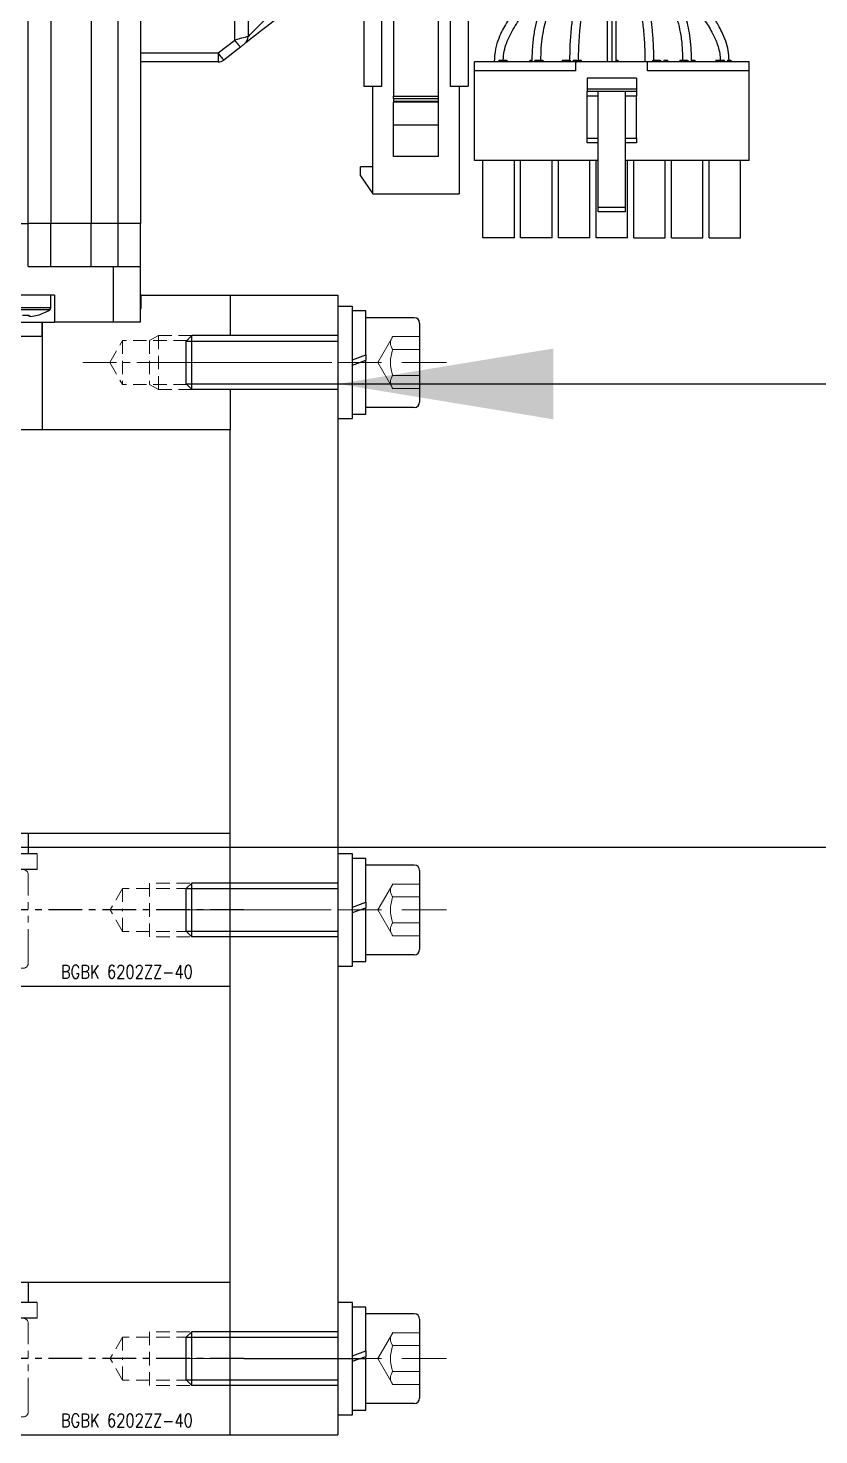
# Model space of a CAD drawing. Header units: millimetres. Extents: x 334 to 3694, y 0 to 2376.
# Drawn here: x 1464.4 to 1552.5, y 648.9 to 805.7 of the extents above; entities that cross this region are included whole.
import ezdxf

# ---------------------------------------------------------------- set-up
doc = ezdxf.new("R2010")
doc.units = ezdxf.units.MM
doc.header["$LTSCALE"] = 3
for name, pattern in [('AM_ISO02W050x2', [3.75, 3, -0.75]), ('AM_ISO08W050x2', [9, 6, -0.75, 1.5, -0.75]), ('CENTER', [2, 1.25, -0.25, 0.25, -0.25]), ('DASHED', [0.75, 0.5, -0.25]), ('PHANTOM', [2.5, 1.25, -0.25, 0.25, -0.25, 0.25, -0.25])]:
    doc.linetypes.add(name, pattern=pattern)
for name, color, linetype, lineweight in [('1_외형선', 7, 'Continuous', 25), ('2_숨은선', 2, 'DASHED', 20), ('3_중심선', 1, 'CENTER', 18), ('7_가상선', 6, 'PHANTOM', 9), ('AM_4', 3, 'Continuous', 25)]:
    doc.layers.add(name, color=color, linetype=linetype, lineweight=lineweight)
doc.styles.add('축척01', font='romans.shx', dxfattribs={"width": 0.8, "height": 3, "bigfont": 'whgtxt.shx'})
doc.styles.add('축척08', font='romans.shx', dxfattribs={"width": 0.8, "height": 24, "bigfont": 'whgtxt.shx'})
doc.dimstyles.new('축척08', dxfattribs={"dimscale": 8, "dimtxt": 24, "dimasz": 3, "dimexe": 1, "dimexo": 1, "dimgap": 1, "dimtad": 3, "dimdec": 4, "dimzin": 9, "dimdsep": 46, "dimtxsty": '축척08', "dimcen": 0, "dimclrd": 3, "dimclre": 3, "dimclrt": 256, "dimadec": 4, "dimazin": 2, "dimtm": 1e-09, "dimtfac": 0.6, "dimtdec": 4, "dimtmove": 0, "dimatfit": 0, "dimfxl": 1.5, "dimtolj": 1, "dimlwd": -1, "dimlwe": -1, "dimarcsym": 0})

# ---------------------------------------------------------------- blocks, each defined once
blk = doc.blocks.new('A$C53e846b4')
for p, q in [((12.6, 17.5), (12.6, -17.5)), ((0, -19.05), (0, 0)), ((1.6, -14.01), (1.6, -20.41)), ((2.98, -19.89), (2.98, -14.54)), ((3.2, -20.01), (3.2, -14.41)), ((4.6, -17.84), (4.6, -16.58)), ((2.25, -17.78), (2.25, -17.58)), ((2.25, -17.58), (2.39, -17.58)), ((4.6, -20.41), (4.6, -17.84)), ((7.8, -17.5), (12.6, -17.5)), ((7.8, -17.5), (7.8, -27)), ((12.6, -17.5), (38, -17.5)), ((12.6, -20), (12.6, -17.5)), ((0, -19.05), (1.6, -19.05)), ((3.2, -20.01), (4.6, -20.01)), ((7.8, -20), (12.6, -20)), ((38, -20), (12.6, -20)), ((12.6, -24.5), (12.6, -20)), ((1.6, -27), (1.6, -20.41)), ((4.6, -20.41), (1.6, -20.41)), ((7.8, -24.5), (12.6, -24.5)), ((38, -24.5), (12.6, -24.5)), ((12.6, -27.5), (12.6, -24.5)), ((1.6, -27), (7.8, -27)), ((1.6, -30), (1.6, -27)), ((7.8, -27), (7.8, -30)), ((7.8, -27.5), (12.6, -27.5)), ((12.6, -27.5), (38, -27.5)), ((12.6, -30), (12.6, -27.5)), ((1.6, -30), (7.8, -30)), ((3.2, -30.07), (3.2, -30)), ((3.2, -30.07), (4.6, -30.07)), ((4.6, -30.07), (4.6, -30)), ((7.8, -30), (12.6, -30)), ((38, -30), (12.6, -30)), ((30.6, -38.66), (30.6, -30)), ((31.6, -30), (31.6, -38.66)), ((31.6, -38.66), (30.6, -38.66)), ((31.6, -38.66), (33.04, -40.5)), ((32.25, -41.12), (30.81, -39.27)), ((33.04, -40.5), (59.6, -40.5)), ((59.6, -42), (33.43, -42)), ((17.9, -54.49), (15.9, -55.89)), ((17.9, -54.49), (18.9, -54.49)), ((18.9, -55.89), (18.9, -54.49)), ((15.9, -55.89), (15.9, -65.49)), ((15.9, -55.89), (27.9, -55.89)), ((27.9, -54.89), (27.9, -56.89)), ((39.8, -54.89), (27.9, -54.89)), ((27.9, -56.89), (39.8, -56.89)), ((20.05, -63.19), (20.05, -58.19)), ((20.05, -58.19), (23.55, -58.19)), ((23.55, -63.19), (23.55, -58.19)), ((23.55, -58.19), (26.1, -58.19)), ((26.1, -63.19), (26.1, -58.19)), ((26.2, -58.19), (26.1, -58.19)), ((26.2, -63.19), (26.2, -58.19)), ((26.52, -58.19), (26.2, -58.19)), ((26.52, -58.19), (26.52, -63.19)), ((26.52, -58.19), (26.8, -58.19)), ((26.8, -58.19), (26.8, -63.19)), ((36.52, -58.19), (26.8, -58.19)), ((20.05, -63.19), (23.55, -63.19)), ((23.55, -63.19), (26.1, -63.19)), ((26.1, -63.19), (26.2, -63.19)), ((26.2, -63.19), (26.52, -63.19)), ((26.52, -63.19), (26.8, -63.19)), ((26.8, -63.19), (36.52, -63.19)), ((27.9, -65.49), (15.9, -65.49)), ((27.9, -64.49), (27.9, -66.49)), ((39.8, -64.49), (27.9, -64.49)), ((19.6, -81), (19.6, -67.2)), ((19.6, -67.2), (29.6, -67.2)), ((39.8, -66.49), (27.9, -66.49)), ((29.6, -78.5), (29.6, -67.2)), ((29.6, -67.2), (30.6, -67.2)), ((30.6, -78.5), (30.6, -67.2)), ((11, -71.65), (11, -68.15)), ((11, -68.15), (19.6, -68.15)), ((30.8, -69.91), (30.6, -69.91)), ((30.8, -69.96), (30.6, -69.96)), ((30.8, -70.05), (30.6, -70.05)), ((30.8, -70.36), (30.6, -70.36)), ((11, -71.65), (19.6, -71.65)), ((30.8, -70.67), (30.6, -70.67)), ((30.8, -70.75), (30.6, -70.75)), ((30.8, -70.8), (30.6, -70.8)), ((11, -75.85), (11, -72.35)), ((11, -72.35), (19.6, -72.35)), ((30.8, -73.38), (30.6, -73.38)), ((30.8, -73.39), (30.6, -73.39)), ((30.8, -73.5), (30.6, -73.5)), ((30.8, -73.5), (30.8, -73.59)), ((30.8, -73.94), (30.6, -73.94)), ((30.8, -74.09), (30.6, -74.09)), ((30.8, -74.37), (30.6, -74.37)), ((30.8, -74.69), (30.6, -74.69)), ((30.8, -74.82), (30.6, -74.82)), ((11, -75.85), (19.6, -75.85)), ((11, -80.05), (11, -76.55)), ((11, -76.55), (19.6, -76.55)), ((30.8, -76.97), (30.6, -76.97)), ((30.8, -77.08), (30.6, -77.08)), ((30.8, -77.41), (30.6, -77.41)), ((30.8, -77.74), (30.6, -77.74)), ((30.8, -77.85), (30.6, -77.85)), ((30.8, -78.22), (30.6, -78.22)), ((30.8, -78.28), (30.6, -78.28)), ((30.8, -78.34), (30.6, -78.34)), ((21.6, -81), (21.6, -79.75)), ((21.6, -79.75), (22.1, -79.75)), ((22.1, -79.75), (22.1, -81)), ((22.1, -79.75), (26.8, -79.75)), ((26.8, -81), (26.8, -79.75)), ((26.8, -79.75), (27.3, -79.75)), ((27.3, -81), (27.3, -79.75)), ((27.58, -79.75), (27.3, -79.75)), ((27.58, -85.25), (27.58, -79.75)), ((28.8, -79.75), (27.58, -79.75)), ((28.8, -85.25), (28.8, -79.75)), ((29.6, -78.5), (30.6, -78.5)), ((30.8, -78.41), (30.6, -78.41)), ((30.8, -78.58), (30.6, -78.58)), ((30.8, -78.62), (30.6, -78.62)), ((30.6, -86.5), (30.6, -78.62)), ((30.8, -78.99), (30.6, -78.99)), ((30.8, -79.09), (30.6, -79.09)), ((30.8, -79.1), (30.6, -79.1)), ((30.6, -79.11), (30.8, -79.11)), ((11, -80.05), (19.6, -80.05)), ((11, -84.25), (11, -80.75)), ((11, -80.75), (19.6, -80.75)), ((13.9, -84), (13.9, -81)), ((13.9, -81), (14.4, -81)), ((14.4, -81), (14.4, -84)), ((14.4, -81), (27.3, -81)), ((27.3, -84), (27.3, -81)), ((41.74, -82.5), (30.6, -82.5)), ((30.8, -83), (30.8, -83.17)), ((11, -84.25), (19.6, -84.25)), ((14.4, -84), (13.9, -84)), ((27.3, -84), (14.4, -84)), ((19.6, -97.8), (19.6, -84)), ((21.6, -85.25), (21.6, -84)), ((22.1, -84), (22.1, -85.25)), ((26.8, -85.25), (26.8, -84)), ((27.3, -85.25), (27.3, -84)), ((30.8, -83.17), (30.6, -83.17)), ((30.6, -83.19), (30.8, -83.19)), ((11, -84.95), (11, -88.45)), ((11, -84.95), (19.6, -84.95)), ((22.1, -85.25), (21.6, -85.25)), ((22.1, -85.25), (26.8, -85.25)), ((27.3, -85.25), (26.8, -85.25)), ((27.58, -85.25), (27.3, -85.25)), ((28.8, -85.25), (27.58, -85.25)), ((29.6, -97.8), (29.6, -86.5)), ((29.6, -86.5), (30.6, -86.5)), ((30.6, -97.8), (30.6, -86.5)), ((30.8, -87.06), (30.6, -87.06)), ((30.8, -87.07), (30.6, -87.07)), ((30.8, -87.18), (30.6, -87.18)), ((30.8, -87.48), (30.6, -87.48)), ((30.8, -87.75), (30.6, -87.75)), ((11, -88.45), (19.6, -88.45)), ((11, -89.15), (11, -92.65)), ((11, -89.15), (19.6, -89.15)), ((30.8, -87.9), (30.6, -87.9)), ((30.8, -87.95), (30.6, -87.95)), ((30.8, -88.32), (30.6, -88.32)), ((30.8, -88.37), (30.6, -88.37)), ((30.8, -88.43), (30.6, -88.43)), ((30.8, -88.51), (30.6, -88.51)), ((30.8, -88.67), (30.6, -88.67)), ((30.8, -88.72), (30.6, -88.72)), ((30.8, -90.09), (30.6, -90.09)), ((30.8, -90.15), (30.6, -90.15)), ((30.8, -90.25), (30.6, -90.25)), ((30.8, -90.54), (30.6, -90.54)), ((30.8, -90.56), (30.6, -90.56)), ((30.8, -90.85), (30.6, -90.85)), ((30.8, -90.54), (30.8, -90.56)), ((30.8, -90.95), (30.6, -90.95)), ((30.8, -90.96), (30.6, -90.96)), ((30.6, -90.97), (30.8, -90.97)), ((30.8, -91.35), (30.6, -91.35)), ((30.8, -91.4), (30.6, -91.4)), ((30.8, -91.46), (30.6, -91.46)), ((30.8, -91.53), (30.6, -91.53)), ((30.8, -91.7), (30.6, -91.7)), ((30.8, -91.74), (30.6, -91.74)), ((11, -92.65), (19.6, -92.65)), ((11, -93.35), (11, -96.85)), ((11, -93.35), (19.6, -93.35)), ((30.8, -94.08), (30.6, -94.08)), ((30.8, -94.09), (30.6, -94.09)), ((30.8, -94.13), (30.6, -94.13)), ((30.8, -94.3), (30.6, -94.3)), ((30.8, -94.36), (30.6, -94.36)), ((30.8, -94.45), (30.6, -94.45)), ((30.8, -95.03), (30.6, -95.03)), ((30.6, -95.05), (30.8, -95.05)), ((30.8, -95.39), (30.6, -95.39)), ((30.8, -95.44), (30.6, -95.44)), ((30.8, -95.5), (30.6, -95.5)), ((30.8, -95.57), (30.6, -95.57)), ((30.8, -94.13), (30.8, -94.3)), ((30.8, -94.45), (30.8, -95.03)), ((11, -96.85), (19.6, -96.85)), ((30.8, -95.74), (30.6, -95.74)), ((30.8, -95.78), (30.6, -95.78)), ((19.6, -97.8), (29.6, -97.8)), ((29.6, -97.8), (30.6, -97.8))]:
    blk.add_line(p, q)
at = {"flags": 128}
for points in [[(2.39, -18.52), (2.38, -18.52), (2.38, -18.52), (2.38, -18.53), (2.38, -18.53)], [(30.81, -39.27), (30.83, -39.26), (30.87, -39.22), (30.94, -39.17), (31.04, -39.09), (31.16, -39), (31.3, -38.89), (31.45, -38.78), (31.6, -38.66)], [(32.25, -41.12), (32.27, -41.1), (32.31, -41.07), (32.39, -41.01), (32.48, -40.94), (32.6, -40.84), (32.74, -40.74), (32.89, -40.62), (33.04, -40.5)], [(33.43, -42), (33.43, -41.98), (33.41, -41.91), (33.38, -41.8), (33.34, -41.65), (33.29, -41.46), (33.24, -41.25), (33.17, -41.01), (33.11, -40.76), (33.04, -40.5)], [(32.25, -41.12), (32.32, -41.2), (32.39, -41.29), (32.45, -41.37), (32.5, -41.44), (32.55, -41.5), (32.59, -41.55), (32.62, -41.59), (32.64, -41.61), (32.64, -41.62)], [(36.16, -46.12), (35.61, -45.41), (35.07, -44.73), (34.56, -44.07), (34.09, -43.47), (33.67, -42.93), (33.32, -42.48), (33.03, -42.11), (32.82, -41.84), (32.69, -41.67), (32.64, -41.62)], [(33.43, -42), (33.49, -42.05), (33.64, -42.21), (33.9, -42.47), (34.25, -42.82), (34.69, -43.25), (35.19, -43.75), (35.74, -44.3), (36.34, -44.89), (36.95, -45.5)]]:
    blk.add_lwpolyline(points, dxfattribs=at)
for centre, radius, start, end in [((7.85, -17.21), 5.48, 176.1272, 183.8728), ((7.2, -17.21), 4.99, 186.5034, 195.1879), ((7.2, -17.21), 5, 195.2193, 212.336), ((3.2, -19.74), 0.27, 212.336, 270), ((3.2, -29.8), 0.27, 227.2546, 270), ((31.6, -38.66), 1, 180, 218), ((33.43, -41), 1, 218, 270)]:
    blk.add_arc(centre, radius, start, end)
for points, knots in [([(50.6, -79.86), (50.13, -79.76), (49.16, -79.55), (47.84, -79.05), (46.69, -78.55), (45.75, -78.08), (44.46, -77.37), (42.79, -76.34), (40.76, -74.93), (38.81, -73.49), (37.34, -72.39), (36.31, -71.66), (35.67, -71.22), (34.96, -70.77), (34.13, -70.31), (33.18, -69.87), (31.99, -69.49), (31.09, -69.43), (30.6, -69.4)], [0, 0, 0, 0, 0.063265, 0.130396, 0.18497, 0.227246, 0.269336, 0.377064, 0.485662, 0.593118, 0.695813, 0.727032, 0.757669, 0.798406, 0.837012, 0.882395, 0.935754, 1, 1, 1, 1]), ([(30.8, -69.91), (30.8, -69.91), (30.8, -69.91), (30.8, -69.95), (30.8, -69.97)], [0, 0, 0, 0, 0.560068, 1, 1, 1, 1]), ([(30.8, -69.96), (30.8, -69.97), (30.8, -69.97), (30.8, -70.02), (30.8, -70.05)], [0, 0, 0, 0, 0.560251, 1, 1, 1, 1]), ([(30.8, -70.05), (30.8, -70.07), (30.8, -70.12), (30.8, -70.22), (30.8, -70.31), (30.8, -70.36)], [0, 0, 0, 0, 0.27984, 0.559996, 1, 1, 1, 1]), ([(30.8, -70.36), (30.8, -70.42), (30.8, -70.54), (30.8, -70.63), (30.8, -70.67)], [0, 0, 0, 0, 0.561052, 1, 1, 1, 1]), ([(30.8, -70.42), (31.14, -70.44), (31.8, -70.48), (32.87, -70.82), (33.87, -71.3), (34.83, -71.87), (35.66, -72.42), (36.49, -73.01), (37.33, -73.63), (38.17, -74.26), (39.02, -74.89), (40.25, -75.79), (41.83, -76.9), (43.41, -77.9), (44.68, -78.64), (45.77, -79.21), (46.9, -79.76), (47.7, -80.04), (48.01, -80.15)], [0, 0, 0, 0, 0.050441, 0.099871, 0.167462, 0.216792, 0.266517, 0.31788, 0.370252, 0.423065, 0.475959, 0.529378, 0.651572, 0.766277, 0.811255, 0.872442, 0.950412, 1, 1, 1, 1]), ([(30.8, -70.67), (30.8, -70.7), (30.8, -70.74), (30.8, -70.75), (30.8, -70.75)], [0, 0, 0, 0, 0.558387, 1, 1, 1, 1]), ([(30.8, -70.75), (30.8, -70.77), (30.8, -70.8), (30.8, -70.8), (30.8, -70.8)], [0, 0, 0, 0, 0.559273, 1, 1, 1, 1]), ([(48.04, -80.15), (47.8, -80.1), (47.09, -79.96), (46.02, -79.59), (44.8, -79.08), (43.72, -78.55), (42.77, -78.02), (41.89, -77.49), (40.91, -76.88), (39.71, -76.12), (38.38, -75.36), (36.9, -74.66), (35.45, -74.17), (33.94, -73.84), (32.36, -73.64), (31.22, -73.61), (30.6, -73.6)], [0, 0, 0, 0, 0.039487, 0.114307, 0.178772, 0.249819, 0.304562, 0.352485, 0.413177, 0.487748, 0.577333, 0.655928, 0.747482, 0.818876, 0.901808, 1, 1, 1, 1]), ([(30.8, -73.39), (30.8, -73.39), (30.8, -73.4), (30.8, -73.47), (30.8, -73.5)], [0, 0, 0, 0, 0.560232, 1, 1, 1, 1]), ([(30.76, -74.61), (31.23, -74.61), (32.14, -74.63), (33.42, -74.77), (34.77, -75.03), (36.09, -75.43), (37.37, -75.98), (38.37, -76.51), (39.18, -76.99), (39.98, -77.48), (40.92, -78.06), (42.12, -78.81), (43.49, -79.56), (44.91, -80.24), (45.85, -80.56), (46.31, -80.72)], [0, 0, 0, 0, 0.083304, 0.161058, 0.227276, 0.325689, 0.405779, 0.472352, 0.52661, 0.573094, 0.638366, 0.721617, 0.824089, 0.914195, 1, 1, 1, 1]), ([(30.8, -73.94), (30.8, -73.95), (30.8, -73.95), (30.8, -74.05), (30.8, -74.09)], [0, 0, 0, 0, 0.5615911, 1, 1, 1, 1]), ([(30.8, -74.09), (30.8, -74.14), (30.8, -74.22), (30.8, -74.32), (30.8, -74.37)], [0, 0, 0, 0, 0.558315, 1, 1, 1, 1]), ([(30.8, -74.37), (30.8, -74.44), (30.8, -74.56), (30.8, -74.65), (30.8, -74.69)], [0, 0, 0, 0, 0.560083, 1, 1, 1, 1]), ([(30.8, -74.69), (30.8, -74.74), (30.8, -74.82), (30.8, -74.82), (30.8, -74.82)], [0, 0, 0, 0, 0.557939, 1, 1, 1, 1]), ([(46.3, -80.72), (46.05, -80.68), (45.54, -80.6), (44.67, -80.42), (43.8, -80.21), (42.95, -79.97), (42.15, -79.74), (41.22, -79.45), (40.03, -79.1), (38.78, -78.76), (37.49, -78.46), (36.17, -78.21), (34.6, -78), (32.75, -77.83), (31.41, -77.81), (30.7, -77.8)], [0, 0, 0, 0, 0.047463, 0.09821, 0.16612, 0.216599, 0.263497, 0.323838, 0.400099, 0.496714, 0.567423, 0.650405, 0.748564, 0.865622, 1, 1, 1, 1]), ([(30.8, -76.97), (30.8, -76.97), (30.8, -76.98), (30.8, -77.05), (30.8, -77.08)], [0, 0, 0, 0, 0.560546, 1, 1, 1, 1]), ([(30.8, -77.08), (30.8, -77.1), (30.8, -77.14), (30.8, -77.25), (30.8, -77.35), (30.8, -77.41)], [0, 0, 0, 0, 0.2811928, 0.5618411, 1, 1, 1, 1]), ([(30.8, -77.41), (30.8, -77.45), (30.8, -77.53), (30.8, -77.65), (30.8, -77.71), (30.8, -77.74)], [0, 0, 0, 0, 0.280525, 0.560747, 1, 1, 1, 1]), ([(30.8, -77.74), (30.8, -77.78), (30.8, -77.85), (30.8, -77.85), (30.8, -77.85)], [0, 0, 0, 0, 0.558919, 1, 1, 1, 1]), ([(30.8, -78.22), (30.8, -78.23), (30.8, -78.23), (30.8, -78.24), (30.8, -78.26), (30.8, -78.27), (30.8, -78.28)], [0, 0, 0, 0, 0.280758, 0.55815, 0.778834, 1, 1, 1, 1]), ([(30.8, -78.28), (30.8, -78.29), (30.8, -78.3), (30.8, -78.32), (30.8, -78.33), (30.8, -78.34), (30.8, -78.34)], [0, 0, 0, 0, 0.2806957, 0.5593427, 0.7792385, 1, 1, 1, 1]), ([(30.8, -78.34), (30.8, -78.34), (30.8, -78.35), (30.8, -78.39), (30.8, -78.41)], [0, 0, 0, 0, 0.560979, 1, 1, 1, 1]), ([(30.6, -78.5), (30.6, -78.51), (30.6, -78.54), (30.6, -78.57), (30.6, -78.58)], [0, 0, 0, 0, 0.559488, 1, 1, 1, 1]), ([(30.6, -78.58), (30.6, -78.59), (30.6, -78.6), (30.6, -78.62), (30.6, -78.62), (30.6, -78.62), (30.6, -78.62)], [0, 0, 0, 0, 0.280348, 0.558728, 0.779074, 1, 1, 1, 1]), ([(30.6, -78.8), (31.23, -78.81), (32.38, -78.82), (33.98, -78.94), (35.32, -79.1), (36.44, -79.28), (37.56, -79.5), (38.62, -79.75), (39.62, -80.02), (40.47, -80.27), (41.36, -80.54), (42.44, -80.87), (43.56, -81.18), (44.7, -81.45), (45.84, -81.67), (46.87, -81.82), (47.53, -81.88), (47.73, -81.9)], [0, 0, 0, 0, 0.107847, 0.198207, 0.274398, 0.339037, 0.394161, 0.468957, 0.526704, 0.571238, 0.621635, 0.685759, 0.764943, 0.821454, 0.886963, 0.964393, 1, 1, 1, 1]), ([(30.8, -78.41), (30.8, -78.44), (30.8, -78.49), (30.8, -78.55), (30.8, -78.58)], [0, 0, 0, 0, 0.558528, 1, 1, 1, 1]), ([(30.8, -78.58), (30.8, -78.59), (30.8, -78.6), (30.8, -78.62), (30.8, -78.62), (30.8, -78.62), (30.8, -78.62)], [0, 0, 0, 0, 0.280348, 0.558728, 0.779074, 1, 1, 1, 1]), ([(30.8, -78.78), (30.8, -78.82), (30.8, -78.9), (30.8, -78.96), (30.8, -78.99)], [0, 0, 0, 0, 0.4051423, 1, 1, 1, 1]), ([(30.8, -78.99), (30.8, -79.03), (30.8, -79.09), (30.8, -79.09), (30.8, -79.09)], [0, 0, 0, 0, 0.558947, 1, 1, 1, 1]), ([(47.68, -81.89), (45.85, -81.92), (42.69, -81.98), (36.99, -82), (33.13, -82), (30.6, -82)], [0, 0, 0, 0, 0.321247, 0.555518, 1, 1, 1, 1]), ([(30.6, -83), (32.78, -83), (36.06, -83), (40.58, -83.01), (44.07, -83.03), (46.45, -83.08), (47.6, -83.1)], [0, 0, 0, 0, 0.38408, 0.579899, 0.796359, 1, 1, 1, 1]), ([(47.68, -83.1), (47.65, -83.1), (47.23, -83.13), (46.48, -83.24), (45.49, -83.4), (44.52, -83.59), (43.61, -83.81), (42.73, -84.05), (41.92, -84.29), (41, -84.57), (39.83, -84.92), (38.61, -85.25), (37.35, -85.54), (36.07, -85.79), (34.54, -86), (32.69, -86.17), (31.34, -86.19), (30.6, -86.2)], [0, 0, 0, 0, 0.004771, 0.072583, 0.129505, 0.177711, 0.242546, 0.291212, 0.334102, 0.388736, 0.457262, 0.543452, 0.606365, 0.680216, 0.767803, 0.872812, 1, 1, 1, 1]), ([(30.79, -87.2), (31.36, -87.19), (32.46, -87.17), (34.02, -87.06), (35.39, -86.9), (36.55, -86.72), (37.7, -86.49), (38.8, -86.23), (39.83, -85.96), (40.7, -85.7), (41.58, -85.43), (42.64, -85.11), (43.73, -84.81), (44.84, -84.55), (45.65, -84.38), (46.15, -84.31), (46.28, -84.29)], [0, 0, 0, 0, 0.108358, 0.209792, 0.295862, 0.369228, 0.431995, 0.517412, 0.583591, 0.634353, 0.689068, 0.758711, 0.843877, 0.904332, 0.97439, 1, 1, 1, 1]), ([(30.8, -83.17), (30.8, -83.18), (30.8, -83.19), (30.8, -83.19), (30.8, -83.19)], [0, 0, 0, 0, 0.732139, 1, 1, 1, 1]), ([(46.26, -84.3), (46.09, -84.35), (45.51, -84.53), (44.52, -84.95), (43.38, -85.5), (42.37, -86.05), (41.47, -86.59), (40.5, -87.2), (39.33, -87.93), (38.05, -88.68), (36.64, -89.36), (35.28, -89.84), (33.84, -90.16), (32.38, -90.36), (31.34, -90.38), (30.8, -90.39)], [0, 0, 0, 0, 0.031449, 0.107049, 0.191068, 0.257054, 0.311396, 0.378405, 0.460463, 0.557703, 0.641595, 0.738553, 0.814532, 0.903944, 1, 1, 1, 1]), ([(48.05, -84.83), (47.87, -84.89), (47.29, -85.09), (46.42, -85.48), (45.45, -85.95), (44.16, -86.64), (42.49, -87.66), (40.45, -89.06), (38.48, -90.5), (36.99, -91.62), (35.95, -92.37), (35.32, -92.8), (34.65, -93.24), (33.88, -93.69), (33.11, -94.07), (32.32, -94.36), (31.57, -94.55), (31.05, -94.57), (30.8, -94.58)], [0, 0, 0, 0, 0.028325, 0.092712, 0.142177, 0.189921, 0.312327, 0.43639, 0.559424, 0.678914, 0.715896, 0.751167, 0.793649, 0.835621, 0.885067, 0.922009, 0.962947, 1, 1, 1, 1]), ([(30.8, -91.39), (31.26, -91.38), (32.18, -91.37), (33.49, -91.22), (34.9, -90.97), (36.31, -90.56), (37.67, -89.99), (38.74, -89.43), (39.6, -88.94), (40.41, -88.44), (41.32, -87.86), (42.49, -87.14), (43.8, -86.4), (45.25, -85.71), (46.57, -85.2), (47.47, -84.99), (47.83, -84.91)], [0, 0, 0, 0, 0.075471, 0.149122, 0.212777, 0.308481, 0.386632, 0.451409, 0.504402, 0.547831, 0.605791, 0.679849, 0.770628, 0.850359, 0.940946, 1, 1, 1, 1]), ([(30.8, -95.58), (31.16, -95.56), (31.88, -95.52), (32.94, -95.21), (33.88, -94.82), (34.68, -94.39), (35.34, -93.99), (35.95, -93.59), (36.57, -93.16), (37.99, -92.14), (39.83, -90.74), (42.14, -89.1), (43.73, -88.07), (44.99, -87.33), (46.04, -86.77), (47.39, -86.13), (48.94, -85.51), (50.06, -85.26), (50.61, -85.14)], [0, 0, 0, 0, 0.048087, 0.095017, 0.144756, 0.182972, 0.214724, 0.247089, 0.280262, 0.314307, 0.478418, 0.586806, 0.68985, 0.728775, 0.780209, 0.847543, 0.926674, 1, 1, 1, 1]), ([(30.8, -87.07), (30.8, -87.07), (30.8, -87.08), (30.8, -87.15), (30.8, -87.18)], [0, 0, 0, 0, 0.560239, 1, 1, 1, 1]), ([(30.8, -87.18), (30.8, -87.23), (30.8, -87.32), (30.8, -87.43), (30.8, -87.48)], [0, 0, 0, 0, 0.558433, 1, 1, 1, 1]), ([(30.8, -87.48), (30.8, -87.53), (30.8, -87.63), (30.8, -87.71), (30.8, -87.75)], [0, 0, 0, 0, 0.560038, 1, 1, 1, 1]), ([(30.8, -87.75), (30.8, -87.78), (30.8, -87.83), (30.8, -87.89), (30.8, -87.9), (30.8, -87.9)], [0, 0, 0, 0, 0.2798984, 0.5599663, 1, 1, 1, 1]), ([(30.8, -88.32), (30.8, -88.32), (30.8, -88.32), (30.8, -88.34), (30.8, -88.36), (30.8, -88.37), (30.8, -88.37)], [0, 0, 0, 0, 0.280758, 0.55815, 0.778834, 1, 1, 1, 1]), ([(30.8, -88.37), (30.8, -88.38), (30.8, -88.4), (30.8, -88.42), (30.8, -88.43), (30.8, -88.43), (30.8, -88.43)], [0, 0, 0, 0, 0.2806957, 0.5593427, 0.7792385, 1, 1, 1, 1]), ([(30.8, -88.43), (30.8, -88.43), (30.8, -88.44), (30.8, -88.49), (30.8, -88.51)], [0, 0, 0, 0, 0.560979, 1, 1, 1, 1]), ([(30.8, -88.51), (30.8, -88.53), (30.8, -88.59), (30.8, -88.65), (30.8, -88.67)], [0, 0, 0, 0, 0.558528, 1, 1, 1, 1]), ([(30.8, -88.67), (30.8, -88.68), (30.8, -88.69), (30.8, -88.71), (30.8, -88.72), (30.8, -88.72), (30.8, -88.72)], [0, 0, 0, 0, 0.280336, 0.558785, 0.779084, 1, 1, 1, 1]), ([(30.8, -90.09), (30.8, -90.1), (30.8, -90.1), (30.8, -90.14), (30.8, -90.15)], [0, 0, 0, 0, 0.6864786, 1, 1, 1, 1]), ([(30.8, -90.15), (30.8, -90.16), (30.8, -90.16), (30.8, -90.23), (30.8, -90.25)], [0, 0, 0, 0, 0.559852, 1, 1, 1, 1]), ([(30.8, -90.25), (30.8, -90.3), (30.8, -90.38), (30.8, -90.49), (30.8, -90.54)], [0, 0, 0, 0, 0.558341, 1, 1, 1, 1]), ([(30.8, -90.56), (30.8, -90.63), (30.8, -90.74), (30.8, -90.82), (30.8, -90.85)], [0, 0, 0, 0, 0.559532, 1, 1, 1, 1]), ([(30.8, -90.85), (30.8, -90.89), (30.8, -90.95), (30.8, -90.95), (30.8, -90.95)], [0, 0, 0, 0, 0.558947, 1, 1, 1, 1]), ([(30.8, -91.35), (30.8, -91.35), (30.8, -91.35), (30.8, -91.36), (30.8, -91.38), (30.8, -91.4), (30.8, -91.4)], [0, 0, 0, 0, 0.280784, 0.558132, 0.778825, 1, 1, 1, 1]), ([(30.8, -91.4), (30.8, -91.41), (30.8, -91.43), (30.8, -91.45), (30.8, -91.46), (30.8, -91.46), (30.8, -91.46)], [0, 0, 0, 0, 0.280767, 0.559398, 0.779235, 1, 1, 1, 1]), ([(30.8, -91.46), (30.8, -91.46), (30.8, -91.47), (30.8, -91.51), (30.8, -91.53)], [0, 0, 0, 0, 0.560979, 1, 1, 1, 1]), ([(30.8, -91.53), (30.8, -91.56), (30.8, -91.62), (30.8, -91.67), (30.8, -91.7)], [0, 0, 0, 0, 0.558511, 1, 1, 1, 1]), ([(30.8, -91.7), (30.8, -91.71), (30.8, -91.72), (30.8, -91.74), (30.8, -91.74), (30.8, -91.74), (30.8, -91.74)], [0, 0, 0, 0, 0.280336, 0.558785, 0.779084, 1, 1, 1, 1]), ([(30.8, -94.08), (30.8, -94.08), (30.8, -94.08), (30.8, -94.09), (30.8, -94.09)], [0, 0, 0, 0, 0.5584389, 1, 1, 1, 1]), ([(30.8, -94.09), (30.8, -94.1), (30.8, -94.11), (30.8, -94.13), (30.8, -94.13)], [0, 0, 0, 0, 0.55959, 1, 1, 1, 1]), ([(30.8, -94.3), (30.8, -94.3), (30.8, -94.3), (30.8, -94.31), (30.8, -94.33), (30.8, -94.35), (30.8, -94.36)], [0, 0, 0, 0, 0.2806096, 0.5593852, 0.7793958, 1, 1, 1, 1]), ([(30.8, -94.36), (30.8, -94.37), (30.8, -94.39), (30.8, -94.42), (30.8, -94.44), (30.8, -94.45)], [0, 0, 0, 0, 0.2801819, 0.5608945, 1, 1, 1, 1]), ([(30.8, -95.03), (30.8, -95.04), (30.8, -95.05), (30.8, -95.05), (30.8, -95.05)], [0, 0, 0, 0, 0.732143, 1, 1, 1, 1]), ([(30.8, -95.39), (30.8, -95.39), (30.8, -95.39), (30.8, -95.4), (30.8, -95.42), (30.8, -95.43), (30.8, -95.44)], [0, 0, 0, 0, 0.280758, 0.55815, 0.778834, 1, 1, 1, 1]), ([(30.8, -95.44), (30.8, -95.45), (30.8, -95.46), (30.8, -95.48), (30.8, -95.49), (30.8, -95.5), (30.8, -95.5)], [0, 0, 0, 0, 0.2806957, 0.5593427, 0.7792385, 1, 1, 1, 1]), ([(30.8, -95.5), (30.8, -95.5), (30.8, -95.51), (30.8, -95.55), (30.8, -95.57)], [0, 0, 0, 0, 0.560979, 1, 1, 1, 1]), ([(30.8, -95.57), (30.8, -95.6), (30.8, -95.65), (30.8, -95.71), (30.8, -95.74)], [0, 0, 0, 0, 0.558528, 1, 1, 1, 1]), ([(30.8, -95.74), (30.8, -95.75), (30.8, -95.76), (30.8, -95.78), (30.8, -95.78), (30.8, -95.78), (30.8, -95.78)], [0, 0, 0, 0, 0.280348, 0.558728, 0.779074, 1, 1, 1, 1])]:
    blk.add_open_spline(points, degree=3, knots=knots)
blk = doc.blocks.new('A$Ccfaa42ed')
for p, q in [((17, 40), (0, 40)), ((0, 40), (0, 7.5)), ((17, 7.5), (17, 40)), ((0, 17.5), (2.25, 17.5)), ((2.25, 18.5), (2.25, 7.5)), ((4, 18.5), (4, 7.5)), ((0, -22), (0, -7.5)), ((2.25, -7.5), (2.25, -18.5)), ((17, -7.5), (17, -22)), ((0, -17.5), (2.25, -17.5)), ((17, -22), (0, -22))]:
    blk.add_line(p, q)
at = {"color": 7, "linetype": 'Continuous'}
for p, q in [((17, 14.5), (15, 14.5)), ((17, -14.5), (15, -14.5))]:
    blk.add_line(p, q, dxfattribs=at)
at = {"layer": '1_외형선', "color": 1, "linetype": 'CENTER'}
blk.add_line((8.5, 41.5), (8.5, 15.87), dxfattribs=at)
at = {"layer": '2_숨은선'}
for p, q in [((5.5, 40), (5.5, 31)), ((6.11, 40), (6.11, 28)), ((10.89, 40), (10.89, 28)), ((11.5, 40), (11.5, 31)), ((5.5, 31), (8.5, 31)), ((11.5, 31), (8.5, 31)), ((6.11, 28), (8.5, 28)), ((6.11, 28), (8.5, 26.62)), ((10.89, 28), (8.5, 26.62)), ((10.89, 28), (8.5, 28))]:
    blk.add_line(p, q, dxfattribs=at)
at = {"layer": '7_가상선'}
for p, q in [((2.25, 18.5), (4, 18.5)), ((14.4, 17.5), (4.6, 17.5)), ((4, 16.9), (4, 7.5)), ((4.5, 15.45), (4.78, 15.85)), ((4.75, 15.28), (5.03, 15.68)), ((14.25, 15.28), (13.97, 15.68)), ((14.5, 15.45), (14.22, 15.85)), ((15, 16.9), (15, 7.5)), ((2.25, 15), (4, 15)), ((4.2, 15.45), (4.5, 15.45)), ((5.44, 14.22), (4.34, 13.12)), ((4.82, 14.86), (4.57, 15.03)), ((4.99, 15.1), (4.75, 15.28)), ((4.82, 14.86), (4.99, 15.1)), ((5.39, 15.57), (5.44, 14.22)), ((5.69, 15.6), (5.77, 14.63)), ((5.74, 14.97), (5.74, 14.1)), ((5.97, 14.45), (6.99, 14.45)), ((13.03, 14.45), (12.01, 14.45)), ((13.31, 15.6), (13.23, 14.63)), ((13.26, 14.97), (13.26, 14.1)), ((13.61, 15.57), (13.56, 14.22)), ((13.56, 14.22), (14.66, 13.12)), ((14.01, 15.1), (14.25, 15.28)), ((14.18, 14.86), (14.01, 15.1)), ((14.18, 14.86), (14.43, 15.03)), ((14.8, 15.45), (14.5, 15.45)), ((4.34, 13.12), (4.34, 10.45)), ((5.74, 14.1), (4.64, 13)), ((4.64, 13), (4.64, 10.45)), ((13.26, 14.1), (14.36, 13)), ((14.36, 13), (14.36, 10.45)), ((14.66, 13.12), (14.66, 10.45)), ((4.2, 9.85), (4.6, 9.85)), ((4.6, 9.85), (4.92, 9.47)), ((5.16, 10.45), (4.64, 10.45)), ((4.64, 10.15), (5.16, 10.15)), ((5.16, 10.15), (5.16, 10.45)), ((5.43, 9.53), (5.76, 10.42)), ((5.95, 10.55), (6.99, 10.55)), ((13.06, 10.55), (12.01, 10.55)), ((13.57, 9.53), (13.24, 10.42)), ((13.84, 10.15), (13.84, 10.45)), ((13.84, 10.45), (14.36, 10.45)), ((14.36, 10.15), (13.84, 10.15)), ((14.4, 9.85), (14.08, 9.47)), ((14.8, 9.85), (14.4, 9.85)), ((5.07, 9.4), (5.25, 9.4)), ((13.93, 9.4), (13.75, 9.4)), ((15, 8.25), (15, 8.25)), ((14.4, 7.5), (4.6, 7.5)), ((4, -7.5), (4, -18.5)), ((4, -7.5), (4, -16.9)), ((14.4, -7.5), (4.6, -7.5)), ((15, -7.5), (15, -16.9)), ((5.07, -9.4), (5.25, -9.4)), ((13.93, -9.4), (13.75, -9.4)), ((4.2, -9.85), (4.6, -9.85)), ((4.34, -13.12), (4.34, -10.45)), ((4.6, -9.85), (4.92, -9.47)), ((4.64, -10.15), (5.16, -10.15)), ((4.64, -13), (4.64, -10.45)), ((5.16, -10.45), (4.64, -10.45)), ((5.16, -10.15), (5.16, -10.45)), ((5.43, -9.53), (5.76, -10.42)), ((5.95, -10.55), (6.99, -10.55)), ((13.06, -10.55), (12.01, -10.55)), ((13.57, -9.53), (13.24, -10.42)), ((14.36, -10.15), (13.84, -10.15)), ((13.84, -10.15), (13.84, -10.45)), ((13.84, -10.45), (14.36, -10.45)), ((14.4, -9.85), (14.08, -9.47)), ((14.36, -13), (14.36, -10.45)), ((14.8, -9.85), (14.4, -9.85)), ((14.66, -13.12), (14.66, -10.45)), ((5.44, -14.22), (4.34, -13.12)), ((5.74, -14.1), (4.64, -13)), ((5.74, -14.97), (5.74, -14.1)), ((13.26, -14.1), (14.36, -13)), ((13.26, -14.97), (13.26, -14.1)), ((13.56, -14.22), (14.66, -13.12)), ((2.25, -15), (4, -15)), ((4.2, -15.45), (4.5, -15.45)), ((4.5, -15.45), (4.78, -15.85)), ((4.82, -14.86), (4.57, -15.03)), ((4.99, -15.1), (4.75, -15.28)), ((4.75, -15.28), (5.03, -15.68)), ((4.82, -14.86), (4.99, -15.1)), ((5.39, -15.57), (5.44, -14.22)), ((5.69, -15.6), (5.77, -14.63)), ((5.97, -14.45), (6.99, -14.45)), ((13.03, -14.45), (12.01, -14.45)), ((13.31, -15.6), (13.23, -14.63)), ((13.61, -15.57), (13.56, -14.22)), ((14.25, -15.28), (13.97, -15.68)), ((14.18, -14.86), (14.01, -15.1)), ((14.01, -15.1), (14.25, -15.28)), ((14.18, -14.86), (14.43, -15.03)), ((14.5, -15.45), (14.22, -15.85)), ((14.8, -15.45), (14.5, -15.45)), ((2.25, -18.5), (4, -18.5)), ((14.4, -17.5), (4.6, -17.5))]:
    blk.add_line(p, q, dxfattribs=at)
for centre in [(9.5, 12.5), (9.5, -12.5)]:
    blk.add_circle(centre, 3.17, dxfattribs=at)
for centre, radius, start, end in [((4.6, 16.9), 0.6, 90, 180), ((14.4, 16.9), 0.6, 0, 90), ((5.19, 15.56), 0.5, 5.065, 144.9356), ((5.19, 15.57), 0.2, 2.1312, 144.9367), ((13.81, 15.56), 0.5, 35.0644, 174.935), ((13.81, 15.57), 0.2, 35.0633, 177.8688), ((4.2, 15.65), 0.2, 180, 270), ((4.75, 15.28), 0.3, 144.9356, 235.0377), ((5.97, 14.65), 0.2, 185.065, 270), ((13.03, 14.65), 0.2, 270, 354.935), ((14.25, 15.28), 0.3, 304.9623, 35.0644), ((14.8, 15.65), 0.2, 270, 0), ((4.2, 9.65), 0.2, 90, 180), ((4.64, 10.45), 0.3, 180, 270), ((5.07, 9.6), 0.2, 219.997, 270), ((5.25, 9.6), 0.2, 270, 339.9703), ((5.95, 10.35), 0.2, 90, 159.9703), ((13.06, 10.35), 0.2, 20.0297, 90), ((13.75, 9.6), 0.2, 200.0297, 270), ((13.93, 9.6), 0.2, 270, 320.003), ((14.36, 10.45), 0.3, 270, 0), ((14.8, 9.65), 0.2, 0, 90), ((4.6, 8.1), 0.6, 180, 270), ((14.4, 8.1), 0.6, 270, 0), ((4.6, -8.1), 0.6, 90, 180), ((14.4, -8.1), 0.6, 0, 90), ((5.07, -9.6), 0.2, 90, 140.003), ((5.25, -9.6), 0.2, 20.0297, 90), ((13.75, -9.6), 0.2, 90, 159.9703), ((13.93, -9.6), 0.2, 39.997, 90), ((4.2, -9.65), 0.2, 180, 270), ((4.64, -10.45), 0.3, 90, 180), ((5.95, -10.35), 0.2, 200.0297, 270), ((13.06, -10.35), 0.2, 270, 339.9703), ((14.36, -10.45), 0.3, 0, 90), ((14.8, -9.65), 0.2, 270, 0), ((4.2, -15.65), 0.2, 90, 180), ((4.75, -15.28), 0.3, 124.9623, 215.0644), ((5.19, -15.56), 0.5, 215.0644, 354.935), ((5.19, -15.57), 0.2, 215.0633, 357.8688), ((5.97, -14.65), 0.2, 90, 174.935), ((13.03, -14.65), 0.2, 5.065, 90), ((13.81, -15.56), 0.5, 185.065, 324.9356), ((13.81, -15.57), 0.2, 182.1312, 324.9367), ((14.25, -15.28), 0.3, 324.9356, 55.0377), ((14.8, -15.65), 0.2, 0, 90), ((4.6, -16.9), 0.6, 180, 270), ((14.4, -16.9), 0.6, 270, 0)]:
    blk.add_arc(centre, radius, start, end, dxfattribs=at)
at = {"layer": '2_숨은선', "insert": (14.64, 21.12), "char_height": 1.5, "width": 16.5938, "attachment_point": 1, "rotation": 90, "style": '축척01'}
blk.add_mtext('BGBK 6202ZZ-40', dxfattribs=at)
blk = doc.blocks.new('*U97')
at = {"layer": '1_외형선'}
for p, q in [((1431.16, 773.42), (1425.76, 773.42)), ((1406.37, 771.42), (1405.76, 770.81)), ((1422.66, 771.42), (1406.37, 771.42)), ((1406.37, 765.42), (1406.37, 771.42)), ((1431.76, 772.82), (1431.76, 764.02)), ((1405.76, 766.04), (1405.76, 770.81)), ((1425.76, 769.27), (1425.76, 768.67)), ((1406.37, 765.42), (1405.76, 766.04)), ((1422.66, 765.42), (1406.37, 765.42)), ((1431.16, 763.42), (1425.76, 763.42))]:
    blk.add_line(p, q, dxfattribs=at)
for centre, start, end in [((1431.16, 772.82), 360, 90), ((1431.16, 764.02), 270, 360)]:
    blk.add_arc(centre, 0.6, start, end, dxfattribs=at)
at = {"layer": '2_숨은선', "linetype": 'AM_ISO02W050x2'}
for p, q in [((1428.76, 771.31), (1427.09, 768.42)), ((1431.76, 771.31), (1428.76, 771.31)), ((1431.76, 769.87), (1428.76, 769.87)), ((1428.76, 765.54), (1427.09, 768.42)), ((1431.76, 766.98), (1428.76, 766.98)), ((1431.76, 765.54), (1428.76, 765.54))]:
    blk.add_line(p, q, dxfattribs=at)
for centre, radius, start, end in [((1429.69, 770.59), 1.18, 142.1211, 217.8789), ((1432.84, 768.42), 4.33, 160.5288, 199.4712), ((1429.69, 766.26), 1.18, 142.1211, 217.8789)]:
    blk.add_arc(centre, radius, start, end, dxfattribs=at)
at = {"layer": '3_중심선', "linetype": 'AM_ISO08W050x2'}
blk.add_line((1402.76, 768.42), (1434.76, 768.42), dxfattribs=at)
at = {"layer": 'AM_4'}
for p, q in [((1405.76, 770.81), (1422.66, 770.81)), ((1405.76, 766.04), (1422.66, 766.04))]:
    blk.add_line(p, q, dxfattribs=at)
blk = doc.blocks.new('*U98')
at = {"layer": '1_외형선'}
for p, q in [((1425.76, 774.17), (1424.26, 774.17)), ((1425.76, 769.27), (1425.76, 774.17)), ((1424.26, 768.72), (1425.76, 769.27)), ((1424.26, 768.12), (1425.76, 768.67)), ((1425.76, 762.67), (1425.76, 768.67)), ((1424.26, 762.67), (1425.76, 762.67))]:
    blk.add_line(p, q, dxfattribs=at)
blk = doc.blocks.new('*U99')
at = {"layer": '1_외형선'}
for p, q in [((1422.66, 774.67), (1422.66, 762.17)), ((1424.26, 774.67), (1422.66, 774.67)), ((1424.26, 762.17), (1424.26, 774.67)), ((1422.66, 762.17), (1424.26, 762.17))]:
    blk.add_line(p, q, dxfattribs=at)
blk = doc.blocks.new('aaU122')
at = {"layer": '1_외형선'}
for p, q in [((1431.16, 712.42), (1425.76, 712.42)), ((1431.76, 711.82), (1431.76, 703.02)), ((1406.37, 710.42), (1405.76, 709.81)), ((1422.66, 710.42), (1406.37, 710.42)), ((1406.37, 704.42), (1406.37, 710.42)), ((1405.76, 705.04), (1405.76, 709.81)), ((1425.76, 708.27), (1425.76, 707.67)), ((1406.37, 704.42), (1405.76, 705.04)), ((1422.66, 704.42), (1406.37, 704.42)), ((1431.16, 702.42), (1425.76, 702.42))]:
    blk.add_line(p, q, dxfattribs=at)
for centre, start, end in [((1431.16, 711.82), 360, 90), ((1431.16, 703.02), 270, 360)]:
    blk.add_arc(centre, 0.6, start, end, dxfattribs=at)
at = {"layer": '2_숨은선', "linetype": 'AM_ISO02W050x2'}
for p, q in [((1428.76, 710.31), (1427.09, 707.42)), ((1431.76, 710.31), (1428.76, 710.31)), ((1431.76, 708.87), (1428.76, 708.87)), ((1428.76, 704.54), (1427.09, 707.42)), ((1431.76, 705.98), (1428.76, 705.98)), ((1431.76, 704.54), (1428.76, 704.54))]:
    blk.add_line(p, q, dxfattribs=at)
for centre, radius, start, end in [((1429.69, 709.59), 1.18, 142.1211, 217.8789), ((1432.84, 707.42), 4.33, 160.5288, 199.4712), ((1429.69, 705.26), 1.18, 142.1211, 217.8789)]:
    blk.add_arc(centre, radius, start, end, dxfattribs=at)
at = {"layer": '3_중심선', "linetype": 'AM_ISO08W050x2'}
blk.add_line((1402.76, 707.42), (1434.76, 707.42), dxfattribs=at)
at = {"layer": 'AM_4'}
for p, q in [((1405.76, 709.81), (1422.66, 709.81)), ((1405.76, 705.04), (1422.66, 705.04))]:
    blk.add_line(p, q, dxfattribs=at)
blk = doc.blocks.new('*U101')
at = {"layer": '1_외형선'}
for p, q in [((1425.76, 713.17), (1424.26, 713.17)), ((1425.76, 708.27), (1425.76, 713.17)), ((1424.26, 707.72), (1425.76, 708.27)), ((1424.26, 707.12), (1425.76, 707.67)), ((1425.76, 701.67), (1425.76, 707.67)), ((1424.26, 701.67), (1425.76, 701.67))]:
    blk.add_line(p, q, dxfattribs=at)
blk = doc.blocks.new('*U102')
at = {"layer": '1_외형선'}
for p, q in [((1422.66, 713.67), (1422.66, 701.17)), ((1424.26, 713.67), (1422.66, 713.67)), ((1424.26, 701.17), (1424.26, 713.67)), ((1422.66, 701.17), (1424.26, 701.17))]:
    blk.add_line(p, q, dxfattribs=at)
blk = doc.blocks.new('*U104')
at = {"layer": '1_외형선'}
for p, q in [((1431.16, 662.42), (1425.76, 662.42)), ((1431.76, 661.82), (1431.76, 653.02)), ((1406.37, 660.42), (1405.76, 659.81)), ((1422.66, 660.42), (1406.37, 660.42)), ((1406.37, 654.42), (1406.37, 660.42)), ((1405.76, 655.04), (1405.76, 659.81)), ((1425.76, 658.27), (1425.76, 657.67)), ((1406.37, 654.42), (1405.76, 655.04)), ((1422.66, 654.42), (1406.37, 654.42)), ((1431.16, 652.42), (1425.76, 652.42))]:
    blk.add_line(p, q, dxfattribs=at)
for centre, start, end in [((1431.16, 661.82), 360, 90), ((1431.16, 653.02), 270, 360)]:
    blk.add_arc(centre, 0.6, start, end, dxfattribs=at)
at = {"layer": '2_숨은선', "linetype": 'AM_ISO02W050x2'}
for p, q in [((1428.76, 660.31), (1427.09, 657.42)), ((1431.76, 660.31), (1428.76, 660.31)), ((1431.76, 658.87), (1428.76, 658.87)), ((1428.76, 654.54), (1427.09, 657.42)), ((1431.76, 655.98), (1428.76, 655.98)), ((1431.76, 654.54), (1428.76, 654.54))]:
    blk.add_line(p, q, dxfattribs=at)
for centre, radius, start, end in [((1429.69, 659.59), 1.18, 142.1211, 217.8789), ((1432.84, 657.42), 4.33, 160.5288, 199.4712), ((1429.69, 655.26), 1.18, 142.1211, 217.8789)]:
    blk.add_arc(centre, radius, start, end, dxfattribs=at)
at = {"layer": '3_중심선', "linetype": 'AM_ISO08W050x2'}
blk.add_line((1402.76, 657.42), (1434.76, 657.42), dxfattribs=at)
at = {"layer": 'AM_4'}
for p, q in [((1405.76, 659.81), (1422.66, 659.81)), ((1405.76, 655.04), (1422.66, 655.04))]:
    blk.add_line(p, q, dxfattribs=at)
blk = doc.blocks.new('*U105')
at = {"layer": '1_외형선'}
for p, q in [((1425.76, 663.17), (1424.26, 663.17)), ((1425.76, 658.27), (1425.76, 663.17)), ((1424.26, 657.72), (1425.76, 658.27)), ((1424.26, 657.12), (1425.76, 657.67)), ((1425.76, 651.67), (1425.76, 657.67)), ((1424.26, 651.67), (1425.76, 651.67))]:
    blk.add_line(p, q, dxfattribs=at)
blk = doc.blocks.new('*U106')
at = {"layer": '1_외형선'}
for p, q in [((1422.66, 663.67), (1422.66, 651.17)), ((1424.26, 663.67), (1422.66, 663.67)), ((1424.26, 651.17), (1424.26, 663.67)), ((1422.66, 651.17), (1424.26, 651.17))]:
    blk.add_line(p, q, dxfattribs=at)

msp = doc.modelspace()

# ---------------------------------------------------------------- linework, layer by layer
at = {"layer": '1_외형선'}
for p, q in [((1465.99, 772.92), (1465.99, 760.92)), ((1486.94, 648.92), (1486.94, 760.92)), ((1488.44, 657.42), (1501.94, 657.42)), ((1486.94, 648.92), (1498.94, 648.92))]:
    msp.add_line(p, q, dxfattribs=at)
at = {"layer": '1_외형선', "ltscale": 5}
msp.add_line((1486.94, 760.92), (1450.94, 760.92), dxfattribs=at)
for points in [[(1476.94, 775.92), (1498.94, 775.92), (1498.94, 774.67)], [(1486.94, 775.92), (1486.94, 771.42)], [(1486.94, 765.42), (1486.94, 760.92)], [(1498.94, 762.17), (1498.94, 648.92)]]:
    msp.add_lwpolyline(points, dxfattribs=at)
at = {"layer": '2_숨은선'}
for p, q in [((1478.94, 771.42), (1477.94, 770.88)), ((1478.94, 771.42), (1478.94, 765.42)), ((1482.66, 771.42), (1478.94, 771.42)), ((1486.86, 771.42), (1486.94, 771.57)), ((1473.52, 768.42), (1474.94, 770.88)), ((1474.94, 770.88), (1474.94, 765.96)), ((1482.11, 770.88), (1474.94, 770.88)), ((1477.94, 770.88), (1477.94, 765.96)), ((1473.52, 768.42), (1474.94, 765.96)), ((1482.11, 765.96), (1474.94, 765.96)), ((1478.94, 765.42), (1477.94, 765.96)), ((1482.66, 765.42), (1478.94, 765.42)), ((1486.86, 765.42), (1486.94, 765.27)), ((1486.94, 710.42), (1498.94, 710.42)), ((1486.94, 704.42), (1498.94, 704.42)), ((1486.94, 660.42), (1498.94, 660.42)), ((1486.94, 654.42), (1498.94, 654.42))]:
    msp.add_line(p, q, dxfattribs=at)
at = {"layer": '3_중심선'}
for p, q in [((1470.52, 768.42), (1501.94, 768.42)), ((1488.44, 707.42), (1501.94, 707.42))]:
    msp.add_line(p, q, dxfattribs=at)

# ---------------------------------------------------------------- block references
at = {"layer": '1_외형선', "ltscale": 5, "rotation": 90.00000000000001}
msp.add_blockref('A$C53e846b4', (1446.94, 771.32), dxfattribs=at)
at = {"layer": '1_외형선'}
for name in ['*U99', '*U97', '*U98', '*U102', 'aaU122', '*U101', '*U106', '*U105', '*U104']:
    msp.add_blockref(name, (76.28, 0), dxfattribs=at)
at = {"layer": '1_외형선', "rotation": 270}
for p in [(1446.94, 715.92), (1446.94, 665.92)]:
    msp.add_blockref('A$Ccfaa42ed', p, dxfattribs=at)

# ---------------------------------------------------------------- leaders
at = {"layer": '1_외형선', "annotation_type": 0, "has_hookline": 1, "hookline_direction": 0}
for points, text_width in [([(1498.94, 766.04), (1678.25, 766.04)], 369.49), ([(1313.44, 714.42), (1678.25, 714.42)], 211.71)]:
    msp.add_leader(points, dimstyle='축척08', override={"dimgap": 1, "dimtad": 1}, dxfattribs=dict(at, text_width=text_width))

doc.saveas('drawing.dxf')
